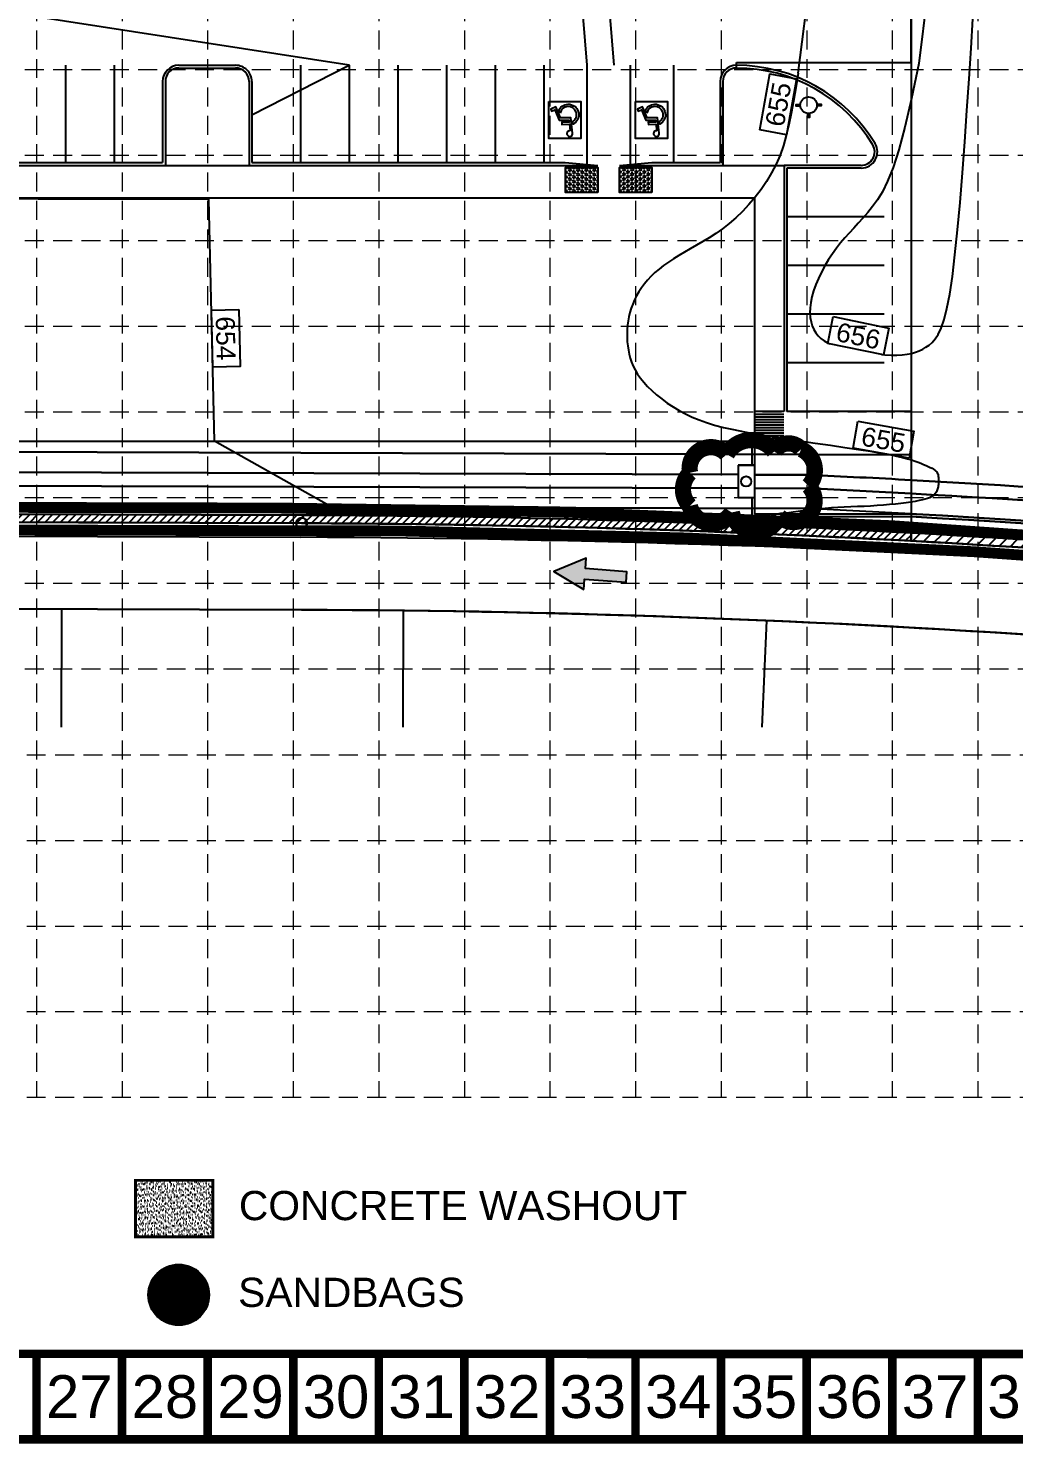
# Model space of a CAD drawing. Header units: feet. Extents: x -1048 to -33, y 2514 to 3149.
# Drawn here: x -621.1 to -438.8, y 2513.8 to 2775.5 of the extents above; entities that cross this region are included whole.
import ezdxf
from ezdxf.enums import TextEntityAlignment as Align

# ---------------------------------------------------------------- set-up
doc = ezdxf.new("R2010")
doc.units = ezdxf.units.FT
doc.header["$LTSCALE"] = 20
doc.header["$MEASUREMENT"] = 0
for name, pattern in [('DASHED', [0.75, 0.5, -0.25]), ('DASHED2', [0.375, 0.25, -0.125]), ('HIDDEN', [0.375, 0.25, -0.125]), ('HIDDEN2', [0.1875, 0.125, -0.0625]), ('PHANTOM2', [1.25, 0.625, -0.125, 0.125, -0.125, 0.125, -0.125])]:
    doc.linetypes.add(name, pattern=pattern)
for name, color, linetype in [('1 PROPOSED CONTOURS', 36, 'Continuous'), ('ARROWS', 252, 'Continuous'), ('BASE', 7, 'Continuous'), ('BOUND-ADJ', 3, 'PHANTOM2'), ('BOUNDARY', 4, 'PHANTOM2'), ('E_CONC', 7, 'Continuous'), ('FUT_BLDG', 2, 'HIDDEN2'), ('FUT_CURB', 8, 'HIDDEN'), ('FUT_FH', 7, 'DASHED2'), ('FUT_RAMP', 8, 'HIDDEN'), ('FUT_STRIPE', 8, 'HIDDEN'), ('FUT_WALK', 8, 'HIDDEN'), ('GRID', 254, 'HIDDEN'), ('HCSYM', 7, 'Continuous'), ('LEGEND', 2, 'Continuous'), ('LIMITS OF DISTURBANCE', 1, 'HIDDEN'), ('P_CONTOUR', 1, 'Continuous'), ('P_CONTOUR_FOOT', 1, 'Continuous'), ('P_CURB', 2, 'Continuous'), ('P_ESMT_DRAIN', 3, 'HIDDEN'), ('P_GUT', 7, 'Continuous'), ('P_HC_SYM', 7, 'Continuous'), ('P_INLET', 40, 'Continuous'), ('P_LOT_LINE', 5, 'PHANTOM2'), ('P_SCREENWALL', 2, 'Continuous'), ('P_STM_SEW', 40, 'Continuous'), ('P_STM_SEW_FUT', 2, 'HIDDEN2'), ('P_STRIPE', 7, 'HIDDEN'), ('P_WALL_FUT', 7, 'HIDDEN2'), ('SILT FENCE', 200, 'Continuous')]:
    doc.layers.add(name, color=color, linetype=linetype)
doc.styles.add("L200'", font='ARIAL.TTF', dxfattribs={"height": 0.001968503937008})
doc.styles.get("Standard").update_dxf_attribs({"font": 'ARIAL.TTF'})

# ---------------------------------------------------------------- blocks, each defined once
blk = doc.blocks.new('130')
at = {"layer": 'HCSYM', "color": 7}
blk.add_lwpolyline([(0.7535095103085041, -3.289832548471168, 2.822951937120606), (1.216750966850668, -3.769401591271162), (0.9655901566147804, -0.8960660301381722), (-0.9509907122701406, -0.8960660301381722), (-1.767229264136404, 1.158083042129874), (-2.742565988563001, 0.7705223502125591), (-2.587470303289592, 0.380207953392528), (-2.002447975799441, 0.6126729599200189), (-1.236042488832027, -1.316066030063666), (0.5807461361400783, -1.316066030063666), (0.6120298849418759, -1.67348030465655), (-0.7644824986346066, -1.67348030465655), (-0.7644824986346066, -2.09348030469846), (0.6487916358746588, -2.09348030469846), (0.7535058278590441, -3.28983139549382)], format="xyb", dxfattribs=at)
blk.add_lwpolyline([(-1.009152384009212, 0.01038735453039408), (-1.239350554067641, 0.5897049526683986, -1.375473922730279), (1.344646246638149, -2.072002358152531), (1.304573350120336, -1.613559502759017, 1.496783151958176)], format="xyb", close=True, dxfattribs=at)
blk = doc.blocks.new('arrow')
blk.add_lwpolyline([(-67.00679329302966, -25.35842018353742), (-59.3270347441985, -25.41938721699262), (-59.57091179542658, -56.1384215279777), (-51.89114823905948, -56.19938584448118), (-51.64727869913713, -25.48035696739953), (-43.96752265407486, -25.54132400085473), (-55.30425519266737, -2.410587189246144), (-67.00678578172392, -25.35840795725562)], close=True)
at = {"color": 254}
for points in [[(-43.96751955730906, -25.54132267721434), (-67.00679354271597, -25.35841771446121), (-55.30425158724847, -2.410596210431322), (-67.00679354271597, -25.35841771446121)], [(-59.57090883123692, -56.13841801592571), (-51.89115083610795, -56.19938633684342), (-59.32703554756517, -25.41938603537892), (-51.64727755243712, -25.48035435629663)]]:
    blk.add_solid(points, dxfattribs=at)

msp = doc.modelspace()

# ---------------------------------------------------------------- hatches: boundary and pattern name
at = {"layer": 'BASE'}
h = msp.add_hatch(dxfattribs=at)
h.set_pattern_fill('AR-SAND', color=30, scale=0.4175946175353686, style=0)
h.set_pattern_definition([(37.49999999999999, (-247.9260448271542, 2520.728423181794), (-0.02630568728705033, 0.804631234879107), [0, -0.6347438186537604, 0, -0.7099108498101266, 0, -0.6785912534949741]), (7.499999999999996, (-247.9260448271542, 2520.728423181794), (0.7390492263592813, 1.178513006738558), [0, -0.3424275863790022, 0, -0.5721046260234549, 0, -0.2192371742060684]), (327.5, (-248.4396862067231, 2520.728423181794), (1.300448879708996, 0.002363190297380771), [0, -0.2087973087676843, 0, -0.7516703115636635, 0, -0.9813473512081162]), (317.5, (-248.4396862067231, 2520.728423181794), (1.255342289699263, 0.3665125918588563), [0, -0.1043986543838421, 0, -0.4927616486917349, 0, -0.5637527336727476])])
h.paths.add_polyline_path([(-586.9996887175088, 2552.048019496947), (-586.9996887175088, 2562.487884935331), (-601.296466704511, 2562.487884935331), (-601.296466704511, 2552.048019496947)])
at = {"layer": 'FUT_RAMP', "linetype": 'Continuous'}
h = msp.add_hatch(dxfattribs=at)
h.set_pattern_fill('HEX', scale=2, angle=180, style=0)
h.set_pattern_definition([(180, (-1100.560066311848, 5636.463176111733), (-5.302701061549956e-17, -0.433012702), [0.25, -0.5]), (299.9999999999999, (-1100.560066311848, 5636.463176111733), (0.3750000000933408, 0.2165063509999999), [0.2499999999999998, -0.4999999999999997]), (240, (-1100.810066311848, 5636.463176111733), (0.3750000000933408, -0.2165063510000001), [0.25, -0.5])])
h.paths.add_polyline_path([(-515.7611194162707, 2745.149474518569), (-521.7573477695589, 2745.149474518569), (-521.7573477695589, 2749.778993288615), (-515.7611194162707, 2749.778993288615)])
h = msp.add_hatch(dxfattribs=at)
h.set_pattern_fill('HEX', scale=2, angle=180, style=0)
h.set_pattern_definition([(180, (-1090.568643997295, 5636.497571113005), (-5.302701061549956e-17, -0.433012702), [0.25, -0.5]), (299.9999999999999, (-1090.568643997295, 5636.497571113005), (0.3750000000933408, 0.2165063509999999), [0.2499999999999998, -0.4999999999999997]), (240, (-1090.818643997295, 5636.497571113005), (0.3750000000933408, -0.2165063510000001), [0.25, -0.5])])
h.paths.add_polyline_path([(-505.7696971017178, 2745.18386951984), (-511.765925455006, 2745.18386951984), (-511.765925455006, 2749.813388289886), (-505.7696971017178, 2749.813388289886)])
at = {"layer": 'GRID', "linetype": 'Continuous'}
h = msp.add_hatch(dxfattribs=at)
h.set_pattern_fill('ANSI31', color=3, style=0)
h.set_pattern_definition([(45, (0, 0), (-0.08838834764831843, 0.08838834764831845), [])])
edge = h.paths.add_edge_path()
edge.add_arc((-593.3177324631833, 2541.325239918174), 5.620813055467188, 0, 360)
at = {"layer": 'P_SCREENWALL', "linetype": 'Continuous'}
h = msp.add_hatch(dxfattribs=at)
h.set_pattern_fill('ANSI31', scale=8, style=0)
h.set_pattern_definition([(45, (51.20120751381933, 116.2977481272173), (-0.7071067811865475, 0.7071067811865476), [])])
edge = h.paths.add_edge_path()
edge.add_line((-570.5671341531034, 2685.508233430467), (-756.4261826873277, 2686.10294172273))
edge.add_line((-756.4261826873277, 2686.10294172273), (-756.4309823345804, 2684.602949401621))
edge.add_line((-756.4309823345804, 2684.602949401621), (-570.5719338003563, 2684.008241109358))
edge.add_arc((-577.545339218281, 504.0193944367629), 2180.000000000008, 86.8508251077103, 89.81672138501392, ccw=False)
edge.add_line((-457.7852934333057, 2680.727351750655), (-457.7852934333059, 2682.229618780045))
edge.add_arc((-577.5453392182882, 504.0193944367632), 2181.500000000007, 86.85299266213399, 89.81672138501368)
h = msp.add_hatch(dxfattribs=at)
h.set_pattern_fill('ANSI31', scale=12, style=0)
h.set_pattern_definition([(45, (-64.19382687434313, 66.00978145450608), (-1.060660171779821, 1.060660171779821), [])])
edge = h.paths.add_edge_path()
edge.add_line((-218.389043477494, 2655.751023899366), (-218.6359994452278, 2654.271492639135))
edge.add_arc((-577.5453392182891, 504.0193944367634), 2180.000000000008, 80.52383417054178, 86.85082510771007)
edge.add_line((-457.7852934333057, 2680.727351750655), (-457.7852934333056, 2682.229618780046))
edge.add_arc((-577.5453392182837, 504.0193944367654), 2181.500000000005, 80.52383417054187, 86.85299266213411, ccw=False)

# ---------------------------------------------------------------- linework, layer by layer
at = {"layer": 'BASE', "const_width": 1.583333333335109}
for points in [[(-1047.123702239658, 2514.593081765825), (-33.79036890518887, 2514.593081765825), (-33.79036890518887, 3147.926415099868), (-1047.123702239658, 3147.926415099868)], [(-1031.32495217944, 2530.42226877126), (-49.57946803644484, 2530.394811503805), (-49.59993015746852, 3132.100656642451), (-1031.125442130797, 3132.118883909615)]]:
    msp.add_lwpolyline(points, close=True, dxfattribs=at)
at = {"layer": 'BASE', "color": 30, "const_width": 0.5219932719192107}
msp.add_lwpolyline([(-601.296466704511, 2552.048019496948), (-586.9996887175088, 2552.048019496948), (-586.9996887175088, 2562.487884935332), (-601.296466704511, 2562.487884935332)], close=True, dxfattribs=at)
at = {"layer": 'BASE', "const_width": 1.583333333335109}
for points in [[(-619.623702239179, 2514.593081765825), (-619.623702239179, 2530.426415099176)], [(-603.790368905828, 2514.593081765825), (-603.790368905828, 2530.426415099176)], [(-587.9570355724769, 2514.593081765825), (-587.9570355724769, 2530.426415099176)], [(-572.1237022391258, 2514.593081765825), (-572.1237022391258, 2530.426415099176)], [(-556.2903689057748, 2514.593081765825), (-556.2903689057748, 2530.426415099176)], [(-540.4570355724236, 2514.593081765825), (-540.4570355724236, 2530.426415099176)], [(-524.6237022390726, 2514.593081765825), (-524.6237022390726, 2530.426415099176)], [(-508.7903689057215, 2514.593081765825), (-508.7903689057215, 2530.426415099176)], [(-492.9570355723704, 2514.593081765825), (-492.9570355723704, 2530.426415099176)], [(-477.1237022390193, 2514.593081765825), (-477.1237022390193, 2530.426415099176)], [(-461.2903689056682, 2514.593081765825), (-461.2903689056682, 2530.426415099176)], [(-445.4570355723172, 2514.593081765825), (-445.4570355723172, 2530.426415099176)]]:
    msp.add_lwpolyline(points, dxfattribs=at)
at = {"layer": 'BOUND-ADJ', "color": 253, "linetype": 'Continuous', "lineweight": 30}
for q in [(-857.9579210368877, 2668.927731484378), (-773.9609085182847, 2668.658959421547)]:
    msp.add_line((-570.6231300377191, 2668.008323017526), q, dxfattribs=at)
at = {"layer": 'BOUND-ADJ', "color": 253, "linetype": 'Continuous'}
for p, q in [((-615.0288899272211, 2646.278069802198), (-614.9589039349236, 2668.150187794025)), ((-551.8124687488682, 2646.278069802198), (-551.7433934800428, 2667.865567249459)), ((-485.3441024593428, 2646.278069802198), (-484.4945146358752, 2666.017901384574))]:
    msp.add_line(p, q, dxfattribs=at)
at = {"layer": 'BOUND-ADJ', "color": 253, "linetype": 'Continuous', "lineweight": 30}
for start, end in [(81.87139012160875, 89.81672138501216), (81.74083367338885, 89.81672138501867)]:
    msp.add_arc((-577.5453392182873, 504.019394436762), 2164.000000000008, start, end, dxfattribs=at)
at = {"layer": 'BOUNDARY', "color": 7, "linetype": 'Continuous', "lineweight": 30}
msp.add_line((-570.5719338003563, 2684.008241109357), (-756.4309823345806, 2684.60294940162), dxfattribs=at)
msp.add_line((-570.5719338003563, 2684.008241109357), (-756.4309823345806, 2684.60294940162), dxfattribs=at)
msp.add_circle((-570.5719338003563, 2684.008241109357), 1, dxfattribs=at)
msp.add_arc((-577.545339218287, 504.019394436762), 2180.000000000008, 80.52383417054182, 89.81672138501371, dxfattribs=at)
msp.add_arc((-577.545339218287, 504.019394436762), 2180.000000000008, 80.52383417054182, 89.81672138501371, dxfattribs=at)
at = {"layer": 'E_CONC', "color": 7, "linetype": 'Continuous'}
msp.add_line((-772.598133, 2682.107153), (-570.7617160480786, 2681.40639366156), dxfattribs=at)
msp.add_line((-772.598133, 2682.107153), (-570.7617160480786, 2681.40639366156), dxfattribs=at)
msp.add_arc((-583.5985927208608, -93.50154364504068), 2774.937629196355, 86.46633764071719, 89.73494846477365, dxfattribs=at)
at = {"layer": 'FUT_BLDG', "color": 7, "linetype": 'Continuous'}
for p, q in [((-686.7852934333051, 2744.182611489693), (-486.7852934333053, 2744.182611489693)), ((-486.7852934333052, 2744.182611489693), (-486.785293433305, 2699.182611489693)), ((-686.7852934333052, 2699.182611489693), (-486.7852934333054, 2699.182611489693))]:
    msp.add_line(p, q, dxfattribs=at)
at = {"layer": 'FUT_CURB', "color": 7, "linetype": 'Continuous'}
for p, q in [((-467.0414034723193, 2750.182611489694), (-481.2852934333054, 2750.182611489693)), ((-481.2852934333054, 2750.182611489693), (-481.2852934333053, 2704.682611489694)), ((-480.7852934333054, 2749.682611489693), (-480.7852934333053, 2704.682611489694)), ((-467.0414034723194, 2749.682611489693), (-480.7852934333054, 2749.682611489693)), ((-487.2852934333049, 2699.182611489693), (-487.2852934333052, 2694.735398831717)), ((-486.785293433305, 2699.182611489693), (-486.785293433305, 2694.733798941109)), ((-487.2852934333052, 2688.735368115995), (-487.2852934333051, 2685.182611489695)), ((-486.785293433305, 2688.733768225387), (-486.7852934333051, 2685.682611489694)), ((-456.8310272771683, 2685.682611489693), (-486.7852934333051, 2685.682611489694)), ((-456.844850121103, 2685.182611489694), (-487.2852934333051, 2685.182611489694))]:
    msp.add_line(p, q, dxfattribs=at)
for centre, radius, start, end in [((-490.1281962335497, 2738.682611489693), 30, 31.23292901551336, 89.99999999999979), ((-490.1281962335497, 2738.682611489693), 29.5, 31.23292901551283, 89.99999999999979), ((-467.0414034723193, 2752.682611489693), 3, 269.9999999999978, 31.23292901551462), ((-467.0414034723193, 2752.682611489693), 2.5, 269.9999999999978, 31.23292901551462)]:
    msp.add_arc(centre, radius, start, end, dxfattribs=at)
at = {"layer": 'FUT_CURB', "color": 253, "linetype": 'Continuous', "lineweight": 30}
for radius, end in [(2185, 86.83317333204926), (2184.5, 86.83266296667571)]:
    msp.add_arc((-577.5435180935331, 504.0196002615826), radius, 82.7667711021582, end, dxfattribs=at)
at = {"layer": 'FUT_FH', "color": 7, "linetype": 'Continuous'}
for points in [[(-478.2981228202698, 2761.145359089825), (-479.0688732536655, 2761.137688778023), (-479.0719311311077, 2761.444959277075), (-478.3011806979594, 2761.452629588876)], [(-475.243877834364, 2761.483055087439), (-474.4731274010119, 2761.490725399241), (-474.4700695233223, 2761.18345490019), (-475.2408199565543, 2761.175784588387)], [(-476.6021523284689, 2759.787084595638), (-476.5944820166678, 2759.016334162244), (-476.9017525157196, 2759.013276284802), (-476.9094228275208, 2759.78402671795)]]:
    msp.add_lwpolyline(points, dxfattribs=at)
at = {"layer": 'FUT_FH', "color": 7, "linetype": 'Continuous', "ltscale": 0.25}
msp.add_circle((-476.7710003272767, 2761.314207088632), 1.536428571428575, dxfattribs=at)
at = {"layer": 'FUT_RAMP', "color": 7, "linetype": 'Continuous'}
for p, q in [((-481.3535885088995, 2704.637958886679), (-486.6735813474974, 2704.637958886679)), ((-481.3535885088995, 2704.137958886679), (-486.6735813474974, 2704.137958886678)), ((-481.3535885088995, 2703.637958886679), (-486.6735813474974, 2703.637958886679)), ((-481.3535885088995, 2703.137958886679), (-486.6735813474974, 2703.137958886679)), ((-481.3535885088995, 2702.637958886679), (-486.6735813474974, 2702.637958886679)), ((-481.3535885088995, 2702.137958886678), (-486.6735813474974, 2702.137958886678)), ((-481.3535885088995, 2701.637958886679), (-486.6735813474974, 2701.637958886679)), ((-481.3535885088995, 2701.137958886679), (-486.6735813474975, 2701.137958886679)), ((-481.3535885088995, 2700.637958886679), (-486.6735813474975, 2700.637958886679)), ((-481.3535885088995, 2700.637958886679), (-486.6735813474975, 2700.637958886679)), ((-481.3535885088995, 2700.137958886679), (-486.6735813474975, 2700.137958886679)), ((-481.3535885088995, 2699.637958886679), (-486.6735813474975, 2699.637958886679)), ((-481.3535885088996, 2699.137958886679), (-486.6735813474975, 2699.137958886679))]:
    msp.add_line(p, q, dxfattribs=at)
for points in [[(-515.7611194162707, 2745.149474518569), (-521.7573477695589, 2745.149474518569), (-521.7573477695589, 2749.778993288615), (-515.7611194162707, 2749.778993288615)], [(-505.7696971017178, 2745.18386951984), (-511.765925455006, 2745.18386951984), (-511.765925455006, 2749.813388289886), (-505.7696971017178, 2749.813388289886)]]:
    msp.add_lwpolyline(points, close=True, dxfattribs=at)
at = {"layer": 'FUT_STRIPE', "color": 7, "linetype": 'Continuous'}
for p, q in [((-462.7852934333056, 2740.682611489693), (-480.7852934333056, 2740.682611489693)), ((-462.7852934333059, 2731.682611489693), (-480.7852934333059, 2731.682611489693)), ((-462.7852934333061, 2722.682611489693), (-480.7852934333061, 2722.682611489693)), ((-462.7852934333063, 2713.682611489693), (-480.7852934333063, 2713.682611489693)), ((-457.7852934333058, 2704.682611489693), (-480.7852934333065, 2704.682611489693))]:
    msp.add_line(p, q, dxfattribs=at)
at = {"layer": 'FUT_WALK', "color": 7, "linetype": 'Continuous'}
for p, q in [((-595.7852934333052, 2750.182611489693), (-580.2852934333055, 2750.182611489693)), ((-492.6281962335495, 2750.182611489693), (-481.2852934333054, 2750.182611489693))]:
    msp.add_line(p, q, dxfattribs=at)
at = {"layer": 'GRID', "color": 252, "linetype": 'HIDDEN', "lineweight": 0, "ltscale": 0.7}
for p, q in [((-619.623702239179, 3132.093081766517), (-619.6237022391791, 2577.856484918518)), ((-603.790368905828, 3132.093081766517), (-603.790368905828, 2577.856484918518)), ((-587.9570355724769, 3132.093081766517), (-587.9570355724769, 2577.856484918518)), ((-572.1237022391258, 3132.093081766517), (-572.1237022391258, 2577.856484918518)), ((-556.2903689057748, 3132.093081766517), (-556.2903689057748, 2577.856484918518)), ((-540.4570355724236, 3132.093081766517), (-540.4570355724236, 2577.856484918518)), ((-524.6237022390726, 3132.093081766517), (-524.6237022390726, 2577.856484918518)), ((-508.7903689057215, 3132.093081766517), (-508.7903689057215, 2577.856484918518)), ((-492.9570355723704, 3132.093081766517), (-492.9570355723704, 2577.856484918518)), ((-477.1237022390193, 3132.093081766517), (-477.1237022390193, 2577.856484918518)), ((-461.2903689056682, 3132.093081766517), (-461.2903689056683, 2577.856484918518)), ((-445.4570355723172, 3132.093081766517), (-445.4570355723172, 2577.856484918518)), ((-1031.290368906307, 2767.926415099442), (-49.62370223853998, 2767.926415099442)), ((-1031.290368906307, 2752.093081766091), (-49.62370223853998, 2752.093081766091)), ((-1031.290368906307, 2736.25974843274), (-49.62370223853998, 2736.25974843274)), ((-1031.290368906307, 2720.426415099389), (-49.62370223853998, 2720.426415099389)), ((-1031.290368906307, 2704.593081766038), (-49.62370223853998, 2704.593081766038)), ((-1031.290368906307, 2688.759748432687), (-49.62370223853998, 2688.759748432687)), ((-1031.290368906307, 2672.926415099335), (-49.62370223853998, 2672.926415099335)), ((-1031.290368906307, 2657.093081765985), (-49.62370223853998, 2657.093081765985)), ((-1030.935369033434, 2641.189818251922), (-49.26870236566629, 2641.189818251922)), ((-1030.935369033434, 2625.356484918571), (-49.26870236566629, 2625.356484918571)), ((-1030.935369033434, 2609.52315158522), (-49.26870236566629, 2609.52315158522)), ((-1030.935369033434, 2593.689818251868), (-49.26870236566629, 2593.689818251868)), ((-1030.935369033434, 2577.856484918518), (-49.26870236566629, 2577.856484918518))]:
    msp.add_line(p, q, dxfattribs=at)
at = {"layer": 'GRID', "color": 3, "linetype": 'Continuous'}
msp.add_circle((-593.3177324631833, 2541.325239918174), 5.620813055467188, dxfattribs=at)
at = {"layer": 'LEGEND', "color": 170, "ltscale": 100, "const_width": 3.002309338053366}
msp.add_lwpolyline([(-491.9154485292286, 2696.762263409626, 0.5205670505517462), (-491.9154485292286, 2696.762263409626, 0.7651954600696135), (-498.7067256070515, 2693.343457361305, 0.4178788784126488), (-498.7487948950014, 2687.19222154124, 0.6649002420699669), (-490.987940359742, 2686.007484525383, 0.744833174426672), (-482.2347571830795, 2685.272573539653, 0.9756416855879776), (-476.781939034086, 2690.905271246955, 0.5205670505517462), (-478.1396996289725, 2697.690916704275, 0.5205670505517462), (-483.1181571312301, 2697.23853980275, 0.5402640007904789), (-491.9154485292286, 2696.762263409626)], format="xyb", close=True, dxfattribs=at)
at = {"layer": 'LIMITS OF DISTURBANCE', "linetype": 'DASHED', "ltscale": 2, "const_width": 2}
msp.add_lwpolyline([(-399.7674801877588, 2994.053164942468), (-394.7832335947251, 2701.715294315646), (-349.982776164748, 2697.116837578371), (-352.3069407305038, 2670.805158569458), (-393.1884818771737, 2674.955497920297, 0.01751689937466389), (-552.3037364054217, 2682.578149567832), (-767.0739713360272, 2683.086419495658), (-767.9870889575482, 2756.666826806191, -0.3660573990600719), (-759.4575796993631, 2767.013926988568), (-761.2914827528102, 2919.28144744217, -0.4007436565852742), (-739.9531353896373, 2942.175053223595), (-739.419683357221, 2982.19410718075), (-659.7512323150613, 2988.065737157265), (-659.7512323150613, 3001.172242917388), (-405.166176320457, 3004.195736960663), (-404.9878268432963, 2993.944899593816)], format="xyb", close=True, dxfattribs=at)
at = {"layer": 'P_CONTOUR', "color": 36, "linetype": 'Continuous'}
msp.add_line((-451.1776668812378, 2810.462628949958), (-456.394365627246, 2768.995672900318), dxfattribs=at)
at = {"layer": 'P_CONTOUR', "color": 35}
msp.add_line((-451.1776668812381, 2810.462628949957), (-456.3943656272468, 2768.995672900317), dxfattribs=at)
at = {"layer": 'P_CONTOUR', "color": 36, "linetype": 'Continuous'}
for points in [[(-478.7012835128263, 2767.2594187664), (-471.8378784831294, 2820.927935314598), (-474.2306181596797, 2905.744212030252), (-482.2877958334285, 2903.35894886688)], [(-579.7852934333038, 2759.528438467089), (-561.8038344126104, 2768.731586786788), (-707.0579240125661, 2791.210760810901)], [(-463.2693471951474, 2715.207666377228), (-462.6439726356163, 2715.160834997495), (-461.4936718657376, 2715.112690093024), (-460.4194915385109, 2715.11059747342), (-459.4399379932191, 2715.158162258017), (-458.549773599222, 2715.256663622624), (-457.7378247333965, 2715.40679925716), (-456.9929177726195, 2715.609266851549), (-456.3038790937709, 2715.864764095714), (-455.6595350737267, 2716.173988679575), (-455.0487120893655, 2716.537638293057), (-454.4602365175643, 2716.95641062608), (-453.884796978003, 2717.445191127379), (-453.3205310615632, 2718.075616280928), (-452.7674386019304, 2718.933510329514), (-452.2255194327864, 2720.104697515922), (-451.6947733878166, 2721.675002082939), (-451.1752003007035, 2723.730248273353), (-450.6668000051317, 2726.356260329946), (-450.1695723347849, 2729.638862495508), (-449.6837499937852, 2733.628758538372), (-449.2104971680061, 2738.236170329068), (-448.7512109137602, 2743.336199263676), (-448.3072882873599, 2748.803946738274), (-447.8801263451174, 2754.514514148943), (-447.4711221433446, 2760.343002891761), (-447.0816727383541, 2766.164514362807), (-446.7131751864582, 2771.854149958161), (-446.3667936458111, 2777.302361711339)], [(-478.7012835128261, 2767.259418766401), (-479.134496496799, 2764.547534742025), (-479.5504765416855, 2762.058172217167), (-479.9686454744448, 2759.766520077113), (-480.4084251220348, 2757.647767207146), (-480.8892373114128, 2755.677102492554), (-481.430503869538, 2753.829714818621), (-482.0516466233681, 2752.080793070633), (-482.7720873998613, 2750.405526133875), (-483.6054795416554, 2748.784488204214), (-484.5424024541061, 2747.219794719839), (-485.567667058249, 2745.718946429523), (-486.6660842751199, 2744.289444082038), (-487.822465025754, 2742.938788426157), (-489.0216202311871, 2741.67448021065), (-490.2483608124547, 2740.504020184291), (-491.4874976905922, 2739.434909095851), (-492.7253257570361, 2738.470955437259), (-493.9540757848264, 2737.601198673069), (-495.1674625174036, 2736.810986010993), (-496.3592006982091, 2736.085664658744), (-497.5230050706831, 2735.410581824031), (-498.6525903782668, 2734.771084714567), (-499.7416713644008, 2734.152520538064), (-500.783962772526, 2733.540236502232), (-501.7741104952032, 2732.921847501067), (-502.7104850214727, 2732.294039173696), (-503.5923879894946, 2731.65576484553), (-504.4191210374289, 2731.005977841981), (-505.1899858034359, 2730.343631488458), (-505.9042839256755, 2729.667679110374), (-506.5613170423079, 2728.977074033138), (-507.160386791494, 2728.270769582161), (-507.7012603859527, 2727.548242389104), (-508.1855673366441, 2726.811062310621), (-508.6154027290887, 2726.061322509618), (-508.9928616488054, 2725.301116148997), (-509.320039181314, 2724.532536391662), (-509.5990304121339, 2723.757676400518), (-509.8319304267853, 2722.978629338471), (-510.0208343107876, 2722.197488368422), (-510.1676625453412, 2721.416172269603), (-510.2736371943666, 2720.63590228655), (-510.3398057174664, 2719.857725280127), (-510.3672155742416, 2719.082688111198), (-510.3569142242951, 2718.311837640625), (-510.3099491272275, 2717.546220729272), (-510.2273677426409, 2716.786884238002), (-510.1102175301372, 2716.034875027678), (-509.9580328874371, 2715.290600262602), (-509.764295964737, 2714.551908320824), (-509.5209758503526, 2713.816007883832), (-509.2200416325992, 2713.080107633113), (-508.8534623997922, 2712.341416250158), (-508.4132072402471, 2711.597142416452), (-507.8912452422793, 2710.844494813485), (-507.2795454942049, 2710.080682122745), (-506.5726958719398, 2709.304831960178), (-505.7757594018054, 2708.523747679569), (-504.8964178977254, 2707.746151569161), (-503.9423531736214, 2706.980765917196), (-502.9212470434164, 2706.236313011917), (-501.8407813210334, 2705.521515141568), (-500.708637820395, 2704.845094594391), (-499.5324983554239, 2704.215773658628), (-498.3140505923208, 2703.639483490286), (-497.0310056063976, 2703.110990716417), (-495.6550803252459, 2702.622270831841), (-494.1579916764564, 2702.165299331371), (-492.5114565876194, 2701.732051709825), (-490.6871919863257, 2701.31450346202), (-488.6569148001664, 2700.904630082772), (-486.3923419567315, 2700.494407066897), (-483.8825326756181, 2700.077903273913), (-481.1859153444453, 2699.657561022143), (-478.3782606428396, 2699.237915994609), (-475.5353392504247, 2698.823503874336), (-472.7329218468277, 2698.418860344347), (-470.046779111672, 2698.028521087664), (-467.5526817245849, 2697.657021787312), (-465.3264003651906, 2697.308898126314), (-463.4246757826278, 2696.987464636294), (-461.8281290040862, 2696.691151243276), (-460.4983511262686, 2696.417166721886), (-459.3969332458774, 2696.162719846749), (-458.4854664596152, 2695.92501939249), (-457.7255418641856, 2695.701274133733), (-457.0787505562899, 2695.488692845105), (-456.506683632632, 2695.284484301231), (-455.977566405638, 2695.086264347899), (-455.4861610506313, 2694.893277115553), (-455.033863958659, 2694.705173805801), (-454.6220715207686, 2694.521605620249), (-454.2521801280078, 2694.342223760505), (-453.9255861714236, 2694.166679428178), (-453.6436860420635, 2693.994623824874), (-453.4078761309744, 2693.825708152199), (-453.2183880335034, 2693.659385136629), (-453.0707941621969, 2693.494313604104), (-452.9595021338993, 2693.32895390543), (-452.8789195654562, 2693.161766391414), (-452.8234540737127, 2692.991211412864), (-452.7875132755147, 2692.815749320585), (-452.7655047877068, 2692.633840465385), (-452.7518362271343, 2692.443945198069), (-452.7419655807786, 2692.245119248279), (-452.7355523161633, 2692.038799860977), (-452.7333062709478, 2691.827019659961), (-452.7359372827924, 2691.61181126903), (-452.7441551893561, 2691.39520731198), (-452.7586698282986, 2691.179240412608), (-452.7801910372797, 2690.965943194712), (-452.8094286539589, 2690.757348282089), (-452.8472642375008, 2690.555125498534), (-452.8952662330897, 2690.359493467838), (-452.9551748074165, 2690.170308013789), (-453.0287301271711, 2689.987424960175), (-453.1176723590421, 2689.810700130787), (-453.2237416697202, 2689.639989349411), (-453.3486782258955, 2689.475148439837), (-453.4942221942571, 2689.316033225853), (-453.663511407634, 2689.162407294485), (-453.8652743634085, 2689.013665285711), (-454.1096372251005, 2688.869109602746), (-454.4067261562305, 2688.728042648803), (-454.7666673203197, 2688.589766827097), (-455.1995868808882, 2688.453584540845), (-455.7156110014572, 2688.31879819326), (-456.3248658455465, 2688.184710187556), (-457.0342185547571, 2688.051029904977), (-457.8375001830124, 2687.919094638868), (-458.725282762315, 2687.790648660604), (-459.6881383246679, 2687.667436241561), (-460.7166389020746, 2687.551201653112), (-461.8013565265379, 2687.443689166631), (-462.9328632300616, 2687.346643053495), (-464.1017310446479, 2687.261807585075), (-465.2985902406994, 2687.189996717426), (-466.5143040422143, 2687.128303145317), (-467.7397939115905, 2687.072889248193), (-468.9659813112254, 2687.019917405504), (-470.1837877035165, 2686.965549996696), (-471.3841345508612, 2686.905949401217), (-472.5579433156571, 2686.837277998513), (-473.6961354603014, 2686.755698168032), (-474.7911455645122, 2686.658709644661), (-475.8414606772857, 2686.549161585042), (-476.8470809649376, 2686.431240501259), (-477.8080065937844, 2686.309132905393), (-478.7242377301424, 2686.187025309528), (-479.5957745403276, 2686.069104225744), (-480.4226171906563, 2685.959556166125), (-481.2047658474447, 2685.862567642754), (-481.9421624524692, 2685.781075042916), (-482.6345160493503, 2685.713014254719), (-483.2814774571667, 2685.655071041472), (-483.8826974949999, 2685.603931166486), (-484.4378269819284, 2685.556280393071), (-484.9465167370337, 2685.508804484538), (-485.4084175793947, 2685.458189204197), (-485.8231803280925, 2685.401120315359), (-486.1904557744871, 2685.333818377105), (-486.509894599062, 2685.250643131599), (-486.7811474545805, 2685.145489116778), (-487.0038649938075, 2685.012250870576), (-487.177697869506, 2684.84482293093), (-487.3022967344401, 2684.637099835775), (-487.3773122413742, 2684.382976123047), (-487.4023950430714, 2684.07634633068)], [(-456.394365627246, 2768.995672900319), (-457.7171547170016, 2762.516448770034), (-458.9430058113641, 2757.262447775594), (-460.0841708447193, 2753.074586835313), (-461.1529017514505, 2749.7937828675), (-462.1614504659411, 2747.260952790466), (-463.1220689225767, 2745.317013522525), (-464.0470090557402, 2743.802881981985), (-464.9485227998156, 2742.559475087158), (-465.8365873544227, 2741.450385936185), (-466.7120809801205, 2740.429912346509), (-467.573607202704, 2739.475028315404), (-468.4197695479676, 2738.562707840141), (-469.2491715417056, 2737.669924917995), (-470.0604167097127, 2736.773653546237), (-470.852108577784, 2735.850867722139), (-471.6228506717138, 2734.878541442976), (-472.3698497797569, 2733.840161099541), (-473.0847257400102, 2732.745262656718), (-473.7577016530316, 2731.609894472917), (-474.3790006193791, 2730.450104906544), (-474.9388457396088, 2729.281942316005), (-475.4274601142803, 2728.12145505971), (-475.8350668439494, 2726.984691496064), (-476.1518890291746, 2725.887699983475), (-476.3704775601547, 2724.844086748302), (-476.4926944856558, 2723.857689488713), (-476.5227296440836, 2722.929903770827), (-476.4647728738461, 2722.062125160761), (-476.3230140133502, 2721.255749224635), (-476.101642901002, 2720.512171528567), (-475.80484937521, 2719.832787638677), (-475.4368232743801, 2719.218993121084), (-475.0004741900381, 2718.67090430401), (-474.4935907261817, 2718.18352056409), (-473.9126812399287, 2717.750562040064), (-473.2542540883948, 2717.365748870671), (-472.8196582443358, 2717.164185054371)], [(-563.0205986119832, 2685.845408562484), (-586.6747364848271, 2699.166497715305), (-587.7498897342736, 2743.856420206823), (-682.5816251525977, 2744.071294173519), (-692.0432462401806, 2695.299052431911)]]:
    msp.add_lwpolyline(points, dxfattribs=at)
at = {"layer": 'P_CONTOUR', "color": 35}
for points in [[(-478.7012835128266, 2767.2594187664), (-471.8378784831298, 2820.927935314598), (-474.2306181596805, 2905.744212030251), (-482.2877958334288, 2903.358948866879)], [(-579.7852934333046, 2759.528438467089), (-561.8038344126107, 2768.731586786787), (-707.0579240125667, 2791.210760810901)], [(-463.2693471951479, 2715.207666377226), (-462.6439726356166, 2715.160834997494), (-461.4936718657382, 2715.112690093023), (-460.4194915385115, 2715.110597473418), (-459.4399379932197, 2715.158162258017), (-458.5497735992226, 2715.256663622623), (-457.7378247333968, 2715.406799257159), (-456.9929177726203, 2715.609266851548), (-456.3038790937712, 2715.864764095713), (-455.6595350737271, 2716.173988679574), (-455.0487120893658, 2716.537638293055), (-454.4602365175651, 2716.95641062608), (-453.8847969780036, 2717.445191127378), (-453.320531061564, 2718.075616280927), (-452.7674386019307, 2718.933510329513), (-452.2255194327872, 2720.104697515921), (-451.6947733878169, 2721.675002082939), (-451.1752003007041, 2723.730248273352), (-450.6668000051322, 2726.356260329945), (-450.1695723347857, 2729.638862495507), (-449.6837499937856, 2733.628758538371), (-449.2104971680069, 2738.236170329067), (-448.751210913761, 2743.336199263675), (-448.3072882873603, 2748.803946738273), (-447.8801263451178, 2754.514514148942), (-447.4711221433449, 2760.343002891761), (-447.0816727383549, 2766.164514362807), (-446.7131751864586, 2771.85414995816), (-446.3667936458119, 2777.302361711339)], [(-478.7012835128266, 2767.259418766401), (-479.1344964967993, 2764.547534742024), (-479.5504765416863, 2762.058172217166), (-479.9686454744451, 2759.766520077112), (-480.4084251220352, 2757.647767207146), (-480.8892373114131, 2755.677102492554), (-481.4305038695384, 2753.82971481862), (-482.0516466233685, 2752.080793070631), (-482.7720873998614, 2750.405526133875), (-483.6054795416558, 2748.784488204213), (-484.5424024541067, 2747.219794719837), (-485.5676670582498, 2745.718946429522), (-486.6660842751207, 2744.289444082037), (-487.8224650257544, 2742.938788426156), (-489.0216202311876, 2741.67448021065), (-490.2483608124553, 2740.504020184291), (-491.487497690593, 2739.43490909585), (-492.7253257570369, 2738.470955437258), (-493.9540757848272, 2737.601198673068), (-495.1674625174041, 2736.810986010993), (-496.3592006982099, 2736.085664658743), (-497.5230050706837, 2735.41058182403), (-498.6525903782672, 2734.771084714566), (-499.7416713644016, 2734.152520538062), (-500.7839627725266, 2733.540236502231), (-501.7741104952038, 2732.921847501067), (-502.7104850214732, 2732.294039173695), (-503.5923879894949, 2731.65576484553), (-504.4191210374297, 2731.005977841981), (-505.1899858034362, 2730.343631488458), (-505.9042839256758, 2729.667679110373), (-506.5613170423085, 2728.977074033136), (-507.1603867914941, 2728.27076958216), (-507.701260385953, 2727.548242389103), (-508.1855673366449, 2726.81106231062), (-508.6154027290895, 2726.061322509616), (-508.992861648806, 2725.301116148996), (-509.3200391813143, 2724.532536391661), (-509.5990304121347, 2723.757676400517), (-509.8319304267861, 2722.97862933847), (-510.0208343107884, 2722.197488368421), (-510.167662545342, 2721.416172269602), (-510.2736371943674, 2720.635902286549), (-510.3398057174668, 2719.857725280127), (-510.367215574242, 2719.082688111197), (-510.3569142242955, 2718.311837640624), (-510.3099491272278, 2717.54622072927), (-510.2273677426415, 2716.786884238001), (-510.1102175301376, 2716.034875027677), (-509.9580328874376, 2715.290600262601), (-509.7642959647374, 2714.551908320823), (-509.5209758503534, 2713.81600788383), (-509.2200416325995, 2713.080107633112), (-508.8534623997925, 2712.341416250157), (-508.4132072402476, 2711.59714241645), (-507.8912452422801, 2710.844494813484), (-507.2795454942052, 2710.080682122744), (-506.5726958719406, 2709.304831960178), (-505.7757594018062, 2708.523747679568), (-504.8964178977258, 2707.74615156916), (-503.942353173622, 2706.980765917195), (-502.9212470434168, 2706.236313011916), (-501.8407813210338, 2705.521515141566), (-500.7086378203958, 2704.845094594389), (-499.5324983554247, 2704.215773658627), (-498.3140505923211, 2703.639483490284), (-497.0310056063977, 2703.110990716417), (-495.6550803252467, 2702.62227083184), (-494.1579916764567, 2702.16529933137), (-492.5114565876202, 2701.732051709824), (-490.6871919863261, 2701.314503462019), (-488.6569148001672, 2700.904630082771), (-486.3923419567318, 2700.494407066895), (-483.8825326756187, 2700.077903273911), (-481.1859153444461, 2699.657561022142), (-478.3782606428404, 2699.237915994608), (-475.5353392504253, 2698.823503874335), (-472.732921846828, 2698.418860344346), (-470.0467791116725, 2698.028521087663), (-467.5526817245855, 2697.657021787311), (-465.3264003651911, 2697.308898126314), (-463.4246757826286, 2696.987464636293), (-461.8281290040868, 2696.691151243276), (-460.498351126269, 2696.417166721885), (-459.3969332458778, 2696.162719846747), (-458.485466459616, 2695.925019392489), (-457.7255418641862, 2695.701274133733), (-457.0787505562907, 2695.488692845105), (-456.5066836326323, 2695.28448430123), (-455.9775664056388, 2695.086264347899), (-455.4861610506318, 2694.893277115552), (-455.0338639586594, 2694.7051738058), (-454.6220715207692, 2694.521605620248), (-454.2521801280081, 2694.342223760505), (-453.9255861714237, 2694.166679428177), (-453.6436860420636, 2693.994623824873), (-453.4078761309752, 2693.825708152199), (-453.2183880335037, 2693.659385136628), (-453.0707941621977, 2693.494313604103), (-452.9595021339001, 2693.328953905429), (-452.8789195654567, 2693.161766391413), (-452.823454073713, 2692.991211412862), (-452.7875132755153, 2692.815749320583), (-452.765504787707, 2692.633840465384), (-452.7518362271348, 2692.443945198069), (-452.7419655807789, 2692.245119248278), (-452.7355523161636, 2692.038799860976), (-452.7333062709481, 2691.827019659961), (-452.7359372827927, 2691.61181126903), (-452.7441551893562, 2691.39520731198), (-452.7586698282989, 2691.179240412608), (-452.78019103728, 2690.965943194711), (-452.809428653959, 2690.757348282088), (-452.8472642375009, 2690.555125498533), (-452.8952662330903, 2690.359493467837), (-452.9551748074173, 2690.170308013787), (-453.0287301271715, 2689.987424960174), (-453.1176723590424, 2689.810700130785), (-453.2237416697208, 2689.639989349409), (-453.348678225896, 2689.475148439836), (-453.4942221942574, 2689.316033225851), (-453.6635114076344, 2689.162407294484), (-453.8652743634088, 2689.01366528571), (-454.1096372251009, 2688.869109602744), (-454.4067261562313, 2688.728042648802), (-454.7666673203203, 2688.589766827097), (-455.1995868808885, 2688.453584540844), (-455.7156110014575, 2688.318798193259), (-456.3248658455468, 2688.184710187556), (-457.0342185547574, 2688.051029904976), (-457.8375001830132, 2687.919094638867), (-458.7252827623151, 2687.790648660603), (-459.6881383246687, 2687.667436241561), (-460.7166389020754, 2687.551201653111), (-461.8013565265387, 2687.443689166631), (-462.9328632300621, 2687.346643053494), (-464.1017310446482, 2687.261807585074), (-465.2985902406999, 2687.189996717425), (-466.5143040422145, 2687.128303145316), (-467.7397939115913, 2687.072889248193), (-468.9659813112257, 2687.019917405503), (-470.1837877035168, 2686.965549996695), (-471.3841345508617, 2686.905949401216), (-472.5579433156577, 2686.837277998512), (-473.6961354603022, 2686.755698168031), (-474.7911455645126, 2686.65870964466), (-475.8414606772858, 2686.549161585041), (-476.8470809649384, 2686.431240501259), (-477.8080065937847, 2686.309132905392), (-478.7242377301427, 2686.187025309527), (-479.595774540328, 2686.069104225743), (-480.4226171906566, 2685.959556166124), (-481.2047658474453, 2685.862567642753), (-481.9421624524698, 2685.781075042915), (-482.6345160493511, 2685.713014254718), (-483.2814774571675, 2685.655071041471), (-483.8826974950002, 2685.603931166485), (-484.437826981929, 2685.55628039307), (-484.946516737034, 2685.508804484537), (-485.4084175793955, 2685.458189204197), (-485.8231803280933, 2685.401120315359), (-486.1904557744879, 2685.333818377104), (-486.5098945990626, 2685.250643131598), (-486.7811474545811, 2685.145489116777), (-487.0038649938078, 2685.012250870575), (-487.177697869507, 2684.844822930929), (-487.3022967344405, 2684.637099835774), (-487.3773122413745, 2684.382976123046), (-487.4023950430719, 2684.076346330679)], [(-456.3943656272468, 2768.995672900318), (-457.7171547170024, 2762.516448770033), (-458.9430058113649, 2757.262447775594), (-460.0841708447201, 2753.074586835312), (-461.1529017514508, 2749.793782867499), (-462.1614504659419, 2747.260952790466), (-463.1220689225775, 2745.317013522524), (-464.0470090557405, 2743.802881981985), (-464.9485227998157, 2742.559475087158), (-465.836587354423, 2741.450385936184), (-466.7120809801208, 2740.429912346508), (-467.5736072027044, 2739.475028315404), (-468.4197695479679, 2738.562707840141), (-469.2491715417059, 2737.669924917994), (-470.0604167097135, 2736.773653546236), (-470.8521085777843, 2735.850867722139), (-471.6228506717143, 2734.878541442976), (-472.3698497797573, 2733.84016109954), (-473.0847257400105, 2732.745262656718), (-473.7577016530322, 2731.609894472916), (-474.3790006193794, 2730.450104906544), (-474.9388457396094, 2729.281942316004), (-475.4274601142806, 2728.121455059708), (-475.8350668439498, 2726.984691496062), (-476.151889029175, 2725.887699983474), (-476.3704775601555, 2724.844086748301), (-476.4926944856561, 2723.857689488712), (-476.5227296440839, 2722.929903770826), (-476.4647728738469, 2722.06212516076), (-476.323014013351, 2721.255749224634), (-476.1016429010028, 2720.512171528566), (-475.8048493752103, 2719.832787638677), (-475.4368232743805, 2719.218993121083), (-475.0004741900384, 2718.67090430401), (-474.4935907261824, 2718.183520564089), (-473.912681239929, 2717.750562040063), (-473.2542540883951, 2717.36574887067), (-472.8196582443361, 2717.16418505437)], [(-563.0205986119836, 2685.845408562483), (-586.6747364848275, 2699.166497715305), (-587.7498897342739, 2743.856420206823), (-682.581625152598, 2744.071294173518), (-692.0432462401814, 2695.299052431911)]]:
    msp.add_lwpolyline(points, dxfattribs=at)
at = {"layer": 'P_CONTOUR_FOOT', "color": 36, "linetype": 'Continuous'}
for points in [[(-485.8180977582808, 2756.751090833928), (-483.9577267923185, 2767.081835293516), (-478.9774530695738, 2766.184982536329), (-480.8378240363495, 2755.854238077193)], [(-582.19844637385, 2723.505801049687), (-581.945983873981, 2713.011920742266), (-587.0049025755652, 2712.89021292699), (-587.2573650745464, 2723.38409323413)], [(-472.2037500627118, 2722.203489168506), (-461.9204083811876, 2720.096798616634), (-462.9360075623042, 2715.139376955644), (-473.219349243356, 2717.246067508318)], [(-467.6405645744815, 2702.860224389477), (-457.3047144610121, 2701.028431919736), (-458.1877900180832, 2696.045696849311), (-468.5236401311024, 2697.877489319867)]]:
    msp.add_lwpolyline(points, close=True, dxfattribs=at)
at = {"layer": 'P_CURB', "color": 7, "linetype": 'Continuous'}
for p, q in [((-593.2852934333052, 2768.182611489693), (-582.7852934333052, 2768.182611489693)), ((-595.7852934333052, 2765.682611489693), (-595.7852934333052, 2750.182611489693)), ((-580.2852934333055, 2765.682611489693), (-580.2852934333055, 2750.182611489693)), ((-492.6281962335495, 2765.682611489693), (-492.6281962335495, 2750.182611489693)), ((-686.7852934333052, 2750.182611489693), (-595.7852934333055, 2750.182611489693)), ((-580.2852934333055, 2750.182611489693), (-517.7852934333055, 2750.182611489693)), ((-509.7852934333054, 2750.182611489693), (-492.6281962335495, 2750.182611489693))]:
    msp.add_line(p, q, dxfattribs=at)
for centre, start, end in [((-593.2852934333052, 2765.682611489693), 90.00000000000193, 179.9999999999996), ((-582.7852934333052, 2765.682611489693), 359.9999999999997, 90), ((-490.1281962335495, 2765.682611489693), 90, 180)]:
    msp.add_arc(centre, 2.5, start, end, dxfattribs=at)
at = {"layer": 'P_ESMT_DRAIN', "color": 7, "linetype": 'Continuous', "lineweight": 30}
for p, q in [((-457.7852934333058, 2696.641015524428), (-694.7021770365858, 2697.399097718259)), ((-476.9380775005444, 2686.702249050245), (-695.5859607177874, 2687.401874439813))]:
    msp.add_line(p, q, dxfattribs=at)
at = {"layer": 'P_ESMT_DRAIN', "color": 7, "linetype": 'Continuous'}
msp.add_arc((-577.5435180935343, 504.0196002615821), 2185.000000000001, 86.85808652416227, 87.36095843710591, dxfattribs=at)
at = {"layer": 'P_GUT', "color": 7, "linetype": 'Continuous', "lineweight": 30}
msp.add_line((-457.7852934333055, 2769.182611489693), (-457.785293433305, 2878.485001001115), dxfattribs=at)
at = {"layer": 'P_GUT', "color": 7, "linetype": 'Continuous'}
for p, q in [((-490.1281962335495, 2769.182611489693), (-457.7852934333055, 2769.182611489693)), ((-490.1281962335495, 2768.182611489693), (-490.1281962335495, 2769.182611489693)), ((-593.2852934333052, 2768.682611489693), (-582.7852934333052, 2768.682611489693)), ((-596.2852934333052, 2765.682611489693), (-596.2852934333052, 2750.682611489693)), ((-579.7852934333052, 2765.682611489693), (-579.7852934333055, 2750.682611489693)), ((-493.1281962335495, 2765.682611489693), (-493.1281962335495, 2750.682611489693)), ((-686.2852934333052, 2750.682611489693), (-596.2852934333055, 2750.682611489693)), ((-579.7852934333055, 2750.682611489693), (-521.7852934333052, 2750.682611489691)), ((-521.7852934333055, 2750.682611489692), (-515.7852934333055, 2750.182611489693)), ((-517.7852934333055, 2750.182611489693), (-515.7852934333027, 2750.182611489693)), ((-511.7852934333054, 2750.182611489693), (-505.7852934333054, 2750.682611489692)), ((-511.7852934333015, 2750.182611489693), (-509.7852934333055, 2750.182611489693)), ((-505.7852934332961, 2750.682611489692), (-493.1281962335495, 2750.682611489692))]:
    msp.add_line(p, q, dxfattribs=at)
for centre, start, end in [((-593.2852934333052, 2765.682611489693), 90.00000000000193, 179.9999999999996), ((-582.7852934333052, 2765.682611489693), 359.9999999999997, 90), ((-490.1281962335495, 2765.682611489693), 90, 180)]:
    msp.add_arc(centre, 3, start, end, dxfattribs=at)
at = {"layer": 'P_HC_SYM', "color": 7, "linetype": 'Continuous'}
for points in [[(-524.8281190046455, 2761.98910187907), (-518.8899647174567, 2761.98910187907), (-518.8899647174567, 2755.143193830979), (-524.8281190046455, 2755.143193830979)], [(-508.7999360526711, 2761.98910187907), (-502.8617817654822, 2761.98910187907), (-502.8617817654822, 2755.143193830979), (-508.7999360526711, 2755.143193830979)]]:
    msp.add_lwpolyline(points, close=True, dxfattribs=at)
at = {"layer": 'P_INLET', "color": 5, "linetype": 'Continuous', "lineweight": 30}
for p, q in [((-486.785293433305, 2694.733798941108), (-489.785293433305, 2694.743398284756)), ((-486.7852934333051, 2688.733768225387), (-489.7852934333051, 2688.743367569035))]:
    msp.add_line(p, q, dxfattribs=at)
at = {"layer": 'P_INLET', "color": 5, "linetype": 'Continuous'}
for p, q in [((-489.7852934333051, 2694.743398284756), (-489.7852934333051, 2688.743367569034)), ((-486.785293433305, 2694.733798941108), (-486.7852934333051, 2688.733768225387))]:
    msp.add_line(p, q, dxfattribs=at)
msp.add_circle((-488.3169604151412, 2691.738684582485), 0.9405799628847892, dxfattribs=at)
at = {"layer": 'P_LOT_LINE', "color": 7, "linetype": 'Continuous'}
msp.add_line((-457.7852934333045, 2907.878877914515), (-457.7852934333062, 2680.727351750653), dxfattribs=at)
at = {"layer": 'P_SCREENWALL', "color": 7, "linetype": 'Continuous', "lineweight": 30}
msp.add_lwpolyline([(-570.5671341531034, 2685.508233430467), (-756.4261826873277, 2686.10294172273), (-756.4309823345804, 2684.602949401621), (-570.5719338003563, 2684.008241109358, -0.01294188631125084), (-457.7852934333057, 2680.727351750655), (-457.7852934333059, 2682.229618780045, 0.01293242698795523), (-570.5671355856192, 2685.50823343505, 0.01293242698795523)], format="xyb", dxfattribs=at)
at = {"layer": 'P_STM_SEW', "color": 5, "linetype": 'Continuous', "lineweight": 30}
for p, q in [((-489.785293433305, 2692.993389326001), (-695.0335959170362, 2693.650138988842)), ((-489.7852934333051, 2690.493376527788), (-695.2545418373294, 2691.150833169231)), ((-476.7842167429871, 2692.951788725024), (-486.7852934333051, 2692.983789982355)), ((-476.8457380975734, 2690.451972781685), (-486.7852934333051, 2690.483777184141))]:
    msp.add_line(p, q, dxfattribs=at)
for radius, start, end in [(2191.25, 86.86705701213218, 87.36446362430891), (2188.75, 86.86347497385482, 87.36306335142766)]:
    msp.add_arc((-577.5435180935331, 504.0196002615826), radius, start, end, dxfattribs=at)
at = {"layer": 'P_STM_SEW_FUT', "color": 5, "linetype": 'Continuous', "lineweight": 30}
for radius, start, end in [(2191.25, 81.33404726682436, 86.86705701213218), (2188.75, 80.56754876091561, 86.8634749738548)]:
    msp.add_arc((-577.5435180935331, 504.0196002615826), radius, start, end, dxfattribs=at)
at = {"layer": 'P_STRIPE', "color": 7, "linetype": 'Continuous'}
for p, q in [((-519.785293433305, 2792.682611489693), (-517.7852934333052, 2768.682611489693)), ((-514.7852934333052, 2792.682611489693), (-512.7852934333055, 2768.682611489693)), ((-614.2852934333052, 2768.682611489693), (-614.2852934333052, 2750.682611489693)), ((-605.2852934333052, 2768.682611489693), (-605.2852934333052, 2750.682611489693)), ((-570.7852934333052, 2768.682611489693), (-570.7852934333055, 2750.682611489693)), ((-561.7852934333052, 2768.682611489693), (-561.7852934333055, 2750.682611489693)), ((-552.7852934333052, 2768.682611489693), (-552.7852934333055, 2750.682611489693)), ((-543.7852934333052, 2768.682611489693), (-543.7852934333055, 2750.682611489693)), ((-534.7852934333052, 2768.682611489693), (-534.7852934333055, 2750.682611489693)), ((-525.7852934333052, 2768.682611489693), (-525.7852934333055, 2750.682611489693)), ((-517.7852934333052, 2768.682611489693), (-517.7852934333055, 2750.349278156359)), ((-509.7852934333053, 2768.682611489693), (-509.7852934333054, 2750.34927815636)), ((-501.7852934333053, 2768.682611489693), (-501.7852934333054, 2750.682611489693))]:
    msp.add_line(p, q, dxfattribs=at)
at = {"layer": 'P_WALL_FUT', "color": 7, "linetype": 'Continuous', "lineweight": 30}
msp.add_lwpolyline([(-218.389043477494, 2655.751023899366), (-218.6359994452278, 2654.271492639135, 0.02761372133956357), (-457.7852934333057, 2680.727351750655), (-457.7852934333056, 2682.229618780046, -0.02762318629408261)], format="xyb", close=True, dxfattribs=at)
at = {"layer": 'SILT FENCE', "linetype": 'Continuous', "const_width": 2}
msp.add_lwpolyline([(-737.5153122327118, 2938.955524986125), (-739.8184010068039, 2938.896495679255, 0.3860164272860582), (-758.0172173205156, 2921.515649193391), (-756.1907018584884, 2764.398714004657), (-758.0987582146281, 2764.080834370053, 0.3935932490964861), (-765.4563294070522, 2754.517493945867), (-764.6925345385484, 2687.487585896806), (-744.4803985976905, 2687.244164823107), (-574.6471132171646, 2686.810932303867), (-523.0797409270276, 2686.112472968261), (-461.3481354136306, 2683.548113761859), (-391.5403696717085, 2678.615455075847), (-354.2544655060929, 2675.198546983919), (-352.622430511075, 2695.694930246277)], format="xyb", dxfattribs=at)

# ---------------------------------------------------------------- block references
at = {"layer": 'ARROWS', "color": 3, "linetype": 'Continuous', "xscale": 0.2499999999990894, "yscale": 0.2500000000009084, "zscale": 0.25, "rotation": 86.20325783498103}
msp.add_blockref('arrow', (-523.5676746172207, 2688.912755697179), dxfattribs=at)
at = {"layer": 'P_HC_SYM', "color": 7, "linetype": 'Continuous', "rotation": 1.074116729564176}
for p in [(-521.7208717423405, 2759.854710258025), (-505.6926887903659, 2759.854710258025)]:
    msp.add_blockref('130', p, dxfattribs=at)

# ---------------------------------------------------------------- texts
at = {"layer": '1 PROPOSED CONTOURS', "color": 36, "linetype": 'Continuous'}
for s, rotation, p in [('655', 79.79153009294151, (-482.381041671528, 2761.46569758741)), ('654', 271.3781599778217, (-584.618537025538, 2718.196937459325)), ('656', 348.4223303182666, (-467.5726170912876, 2718.654759989708)), ('655', 349.9499912432606, (-462.916470105125, 2699.436220471831))]:
    msp.add_text(s, height=3.499999999999999, rotation=rotation, dxfattribs=at).set_placement(p, align=Align.MIDDLE)
at = {"layer": 'BASE'}
for s, p in [('27', (-611.7070355725035, 2522.5097484325)), ('28', (-595.8737022391524, 2522.5097484325)), ('29', (-580.0403689058014, 2522.5097484325)), ('30', (-564.2070355724502, 2522.5097484325)), ('31', (-548.3737022390992, 2522.5097484325)), ('32', (-532.5403689057481, 2522.5097484325)), ('33', (-516.707035572397, 2522.5097484325)), ('34', (-500.8737022390459, 2522.5097484325)), ('35', (-485.0403689056949, 2522.5097484325)), ('36', (-469.2070355723438, 2522.5097484325)), ('37', (-453.3737022389927, 2522.5097484325)), ('38', (-437.5403689056416, 2522.5097484325))]:
    msp.add_text(s, height=7.916666666675543, dxfattribs=at).set_placement(p, align=Align.MIDDLE_CENTER)
at = {"layer": 'LEGEND', "color": 7, "style": "L200'"}
for s, p in [('CONCRETE WASHOUT', (-582.1785884048164, 2555.136027197937)), ('SANDBAGS', (-582.3199893952933, 2539.092930835206))]:
    msp.add_text(s, height=5.39902275880481, dxfattribs=at).set_placement(p)

doc.saveas('drawing.dxf')
